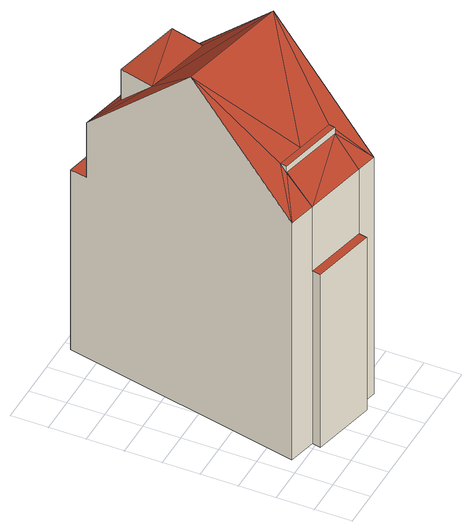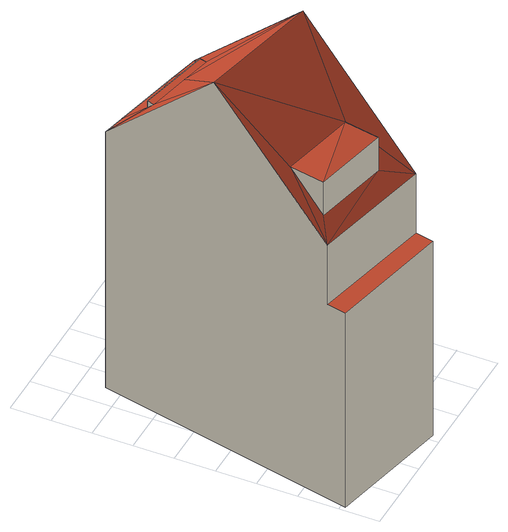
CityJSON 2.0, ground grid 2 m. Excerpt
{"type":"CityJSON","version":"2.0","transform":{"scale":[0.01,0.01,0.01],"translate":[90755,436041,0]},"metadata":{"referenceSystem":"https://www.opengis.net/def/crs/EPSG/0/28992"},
"CityObjects":{
"building1":{"type":"Building","attributes":{"measuredHeight":20.64,"yearOfConstruction":1929,"LAAGSTE_BOUWLAAG":0,"AANTAL_BOUWLAGEN":5,"AANTAL_ADRESSEN":5,"WIJK":"Delfshaven","PANDSOORT":"Tussenpand","BUURT":"Nieuwe Westen","HOOGSTE_BOUWLAAG":4},"address":[{"CountryName":"Nederland","LocalityName":"Rotterdam","ThoroughfareNumber":"341-341","ThoroughfareName":"Rochussenstraat","PostalCode":"3023DH"}],"children":["building1-1","building1-2"],"geometry":[{"type":"Solid","lod":"2","boundaries":[[[[0,1,2,3,4,5]],[[6,3,2]],[[0,5,7]],[[0,7,8,6,2,1]],[[9,10,11,12]],[[11,10,13]],[[12,14,9]],[[13,12,11]],[[13,14,12]],[[15,16,17,18,19,20,21]],[[22,23,24,25]],[[23,16,15,26,24]],[[22,25,27,28,29]],[[30,21,20,31]],[[25,32,33,27]],[[32,34,35,33]],[[29,28,30,31,36,37,38]],[[36,19,18,37]],[[26,35,34,24]],[[31,20,19,36]],[[14,13,38]],[[13,17,38]],[[37,18,10]],[[13,18,17]],[[37,10,9]],[[14,38,37]],[[13,10,18]],[[14,37,9]],[[22,29,5]],[[4,23,5]],[[29,38,7]],[[6,16,3]],[[8,7,38]],[[8,38,17]],[[8,17,6]],[[23,4,3]],[[23,3,16]],[[22,5,23]],[[5,29,7]],[[17,16,6]],[[25,24,34,32]],[[21,30,28,27,33,35,26,15]]]],"semantics":{"surfaces":[{"type":"WallSurface"},{"type":"RoofSurface"},{"type":"GroundSurface"}],"values":[[0,0,0,1,0,0,0,1,1,0,0,0,0,0,0,0,0,0,0,1,1,1,1,1,1,1,1,1,1,1,1,1,1,1,1,1,1,1,1,1,1,2]]}}]},
"building1-1":{"type":"BuildingInstallation","parents":["building1"],"geometry":[{"type":"MultiSurface","lod":"2","boundaries":[[[9,10,11,12]],[[11,10,13]],[[12,14,9]],[[13,14,12]],[[13,12,11]]],"semantics":{"surfaces":[{"type":"WallSurface"},{"type":"RoofSurface"}],"values":[0,0,0,1,1]}}]},
"building1-2":{"type":"BuildingInstallation","parents":["building1"],"geometry":[{"type":"MultiSurface","lod":"2","boundaries":[[[0,1,2,3,4,5]],[[6,3,2]],[[0,5,7]],[[0,7,8,6,2,1]]],"semantics":{"surfaces":[{"type":"WallSurface"},{"type":"RoofSurface"}],"values":[0,0,0,1]}}]}
},
"vertices":[
[618,284,1656],[260,367,1656],[257,368,1656],[257,368,1620],[260,367,1620],[618,284,1620],[265,403,1656],[626,320,1656],[415,368,1656],[864,1260,1540],[485,1347,1541],[485,1347,1731],[864,1260,1729],[443,1165,1722],[822,1078,1721],[84,256,8],[84,256,1475],[213,849,2072],[347,1464,1461],[347,1464,1122],[367,1556,1122],[367,1556,8],[583,141,1474],[238,220,1474],[238,220,1077],[583,141,1077],[238,220,8],[583,141,8],[693,116,8],[693,116,1474],[977,1422,8],[977,1422,1122],[573,95,1077],[573,95,8],[227,173,1077],[227,173,8],[956,1323,1122],[956,1323,1460],[822,707,2071]
]}
